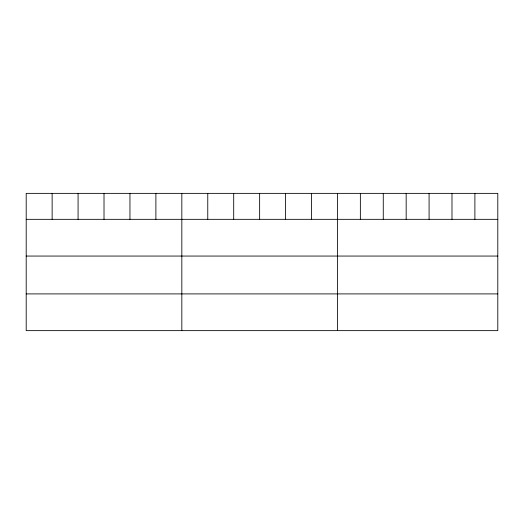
<?xml version="1.0" encoding="UTF-8"?>
<svg xmlns="http://www.w3.org/2000/svg" width="524" height="524" viewBox="0 0 524 524"><rect width="100%" height="100%" fill="white"/><g stroke="black" fill="none" stroke-linecap="round" stroke-linejoin="round"><path stroke-width="0.79" d="M497.8 219.327L497.8 330.637L26.2 330.637L26.2 193.363L497.8 193.363L497.8 219.327L26.2 219.327M26.2 256.059L497.8 256.059M26.2 293.905L497.8 293.905M474.895 193.363L474.895 219.327M451.989 193.363L451.989 219.327M429.084 193.363L429.084 219.327M406.172 193.363L406.172 219.327M383.267 193.363L383.267 219.327M360.361 193.363L360.361 219.327M337.456 193.363L337.456 330.637M311.518 193.363L311.518 219.327M285.58 193.363L285.58 219.327M259.642 193.363L259.642 219.327M233.704 193.363L233.704 219.327M207.766 193.363L207.766 219.327M181.828 193.363L181.828 330.637M155.89 193.363L155.89 219.327M129.952 193.363L129.952 219.327M104.014 193.363L104.014 219.327M78.076 193.363L78.076 219.327M52.138 193.363L52.138 219.327"/></g></svg>
